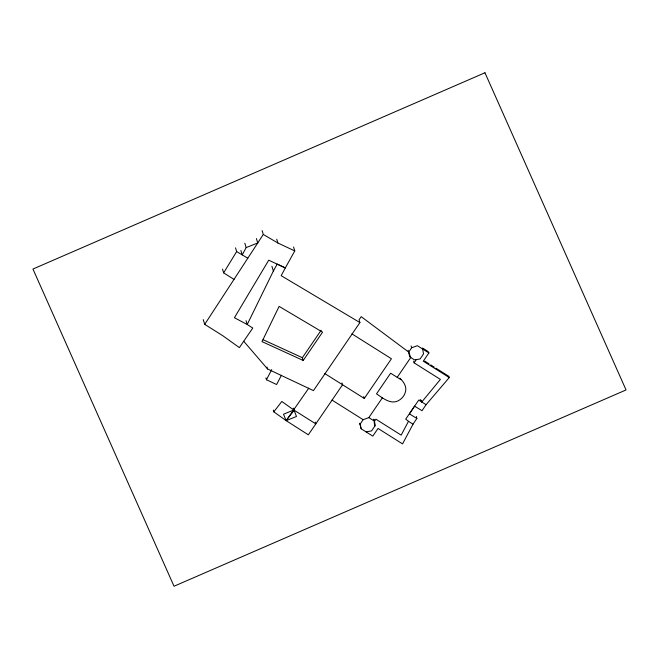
<?xml version="1.0" encoding="UTF-8"?>
<svg xmlns="http://www.w3.org/2000/svg" width="659" height="659" viewBox="0 0 659 659"><rect width="100%" height="100%" fill="white"/><g stroke="black" fill="none" stroke-linecap="round" stroke-linejoin="round"><path stroke-width="0.99" d="M293.56 246.993L294.762 250.922L285.314 267.958L277.208 264.045L273.378 271.038L247.216 324.525L252.776 328.025L239.382 347.614L222.907 335.81L204.718 324.343L203.26 319.59M281.434 375.243L276.591 384.526L266.442 379.741L271.73 369.617M435.912 368.175L448.927 376.38L449.29 377.566L426.076 404.684L418.753 400.071L405.722 419.124L408.473 421.315L401.174 435.129L375.91 419.206L374.526 421.233L374.987 425.903L371.544 430.928L365.976 431.826M416.331 416.455L416.859 418.44L413.02 424.182L402.55 443.902L378.044 428.449L372.796 436.126L361.173 428.803L360.605 426.95M257.751 242.957L246.178 247.595L242.232 254.893L240.889 250.494M234.003 279.391L223.648 272.859L236.647 251.565L235.51 247.833M204.718 324.343L263.287 234.439L262.125 230.634M426.076 404.684L422.032 410.722L414.593 406.142L409.42 413.868L416.859 418.44M422.452 347.952L423.515 353.965L420.08 358.99L414.503 359.888L409.7 356.865L408.712 352.112L411.669 347.754L417.345 345.695L428.877 352.96L423.267 361.165L449.29 377.566M382.525 397.583L368.818 417.625L363.142 419.692L360.185 424.05L361.173 428.803M303.214 360.473L262.018 341.617L279.111 306.394L322.572 332.161L303.214 360.473L302.366 357.697L321.155 330.217M273.337 410.055L273.814 411.826L286.13 420.615L308.733 388.225M397.204 377.335L410.755 357.524L408.712 352.112L361.206 316.658L359.064 319.796L359.913 322.572L313.462 390.614L267.562 368.974L243.731 341.263M324.796 373.562L364.287 398.448L391.43 358.76L351.922 333.849M420.154 399.502L421.785 401.982L440.393 379.411L414.124 362.854L416.348 359.592M273.814 411.826L281.83 401.463L294.145 410.252L286.146 420.648L308.33 434.816L342.565 384.757L342.005 382.92M315.266 422.098L315.809 423.877L293.832 410.022L283.485 414.206L286.146 420.648L296.484 416.472L293.28 408.242M263.04 339.698L302.366 357.697M263.287 234.439L277.909 243.023L294.762 250.922M359.913 322.572L281.179 275.693L285.314 267.958L268.732 260.181L234.431 317.72L247.216 324.525L246.038 320.653M236.647 251.565L247.809 258.213M423.317 348.496L427.65 351.222M424.643 361.066L428.976 363.801M430.714 364.897L434.182 367.079M400.993 379.724L390.63 373.2L376.52 393.843C383.101 398.349 391.792 405.639 399.84 399.782A13.551 13.04 -17 0 0 405.227 392.566C407.303 386.891 403.67 381.899 399.947 378.126M408.473 421.315L413.02 424.182M368.818 417.625L374.287 421.076L374.987 425.903M332.062 400.104L363.142 419.692M428.515 351.774L428.877 352.96M411.101 345.909L411.669 347.754M413.597 361.132L414.124 362.854M408.152 350.283L408.712 352.112M421.258 400.268L421.785 401.982M373.983 419.437L374.526 421.233M373.719 419.231L374.287 421.076M363.727 396.619L364.287 398.448M359.476 423.251L360.045 425.104M276.739 239.217L277.909 243.023M271.895 266.203L273.378 271.038M256.4 238.558L257.743 242.949M244.827 243.196L246.178 247.595M266.969 367.038L267.562 368.974M222.503 269.127L223.648 272.859M265.931 377.862L266.442 379.741M293.675 408.473L294.145 410.252M293.354 408.25L293.832 410.022M374.254 422.246L374.436 424.108M484.958 72.762L32.95 269.045L174.025 586.238L626.05 389.947L484.958 72.762"/></g></svg>
